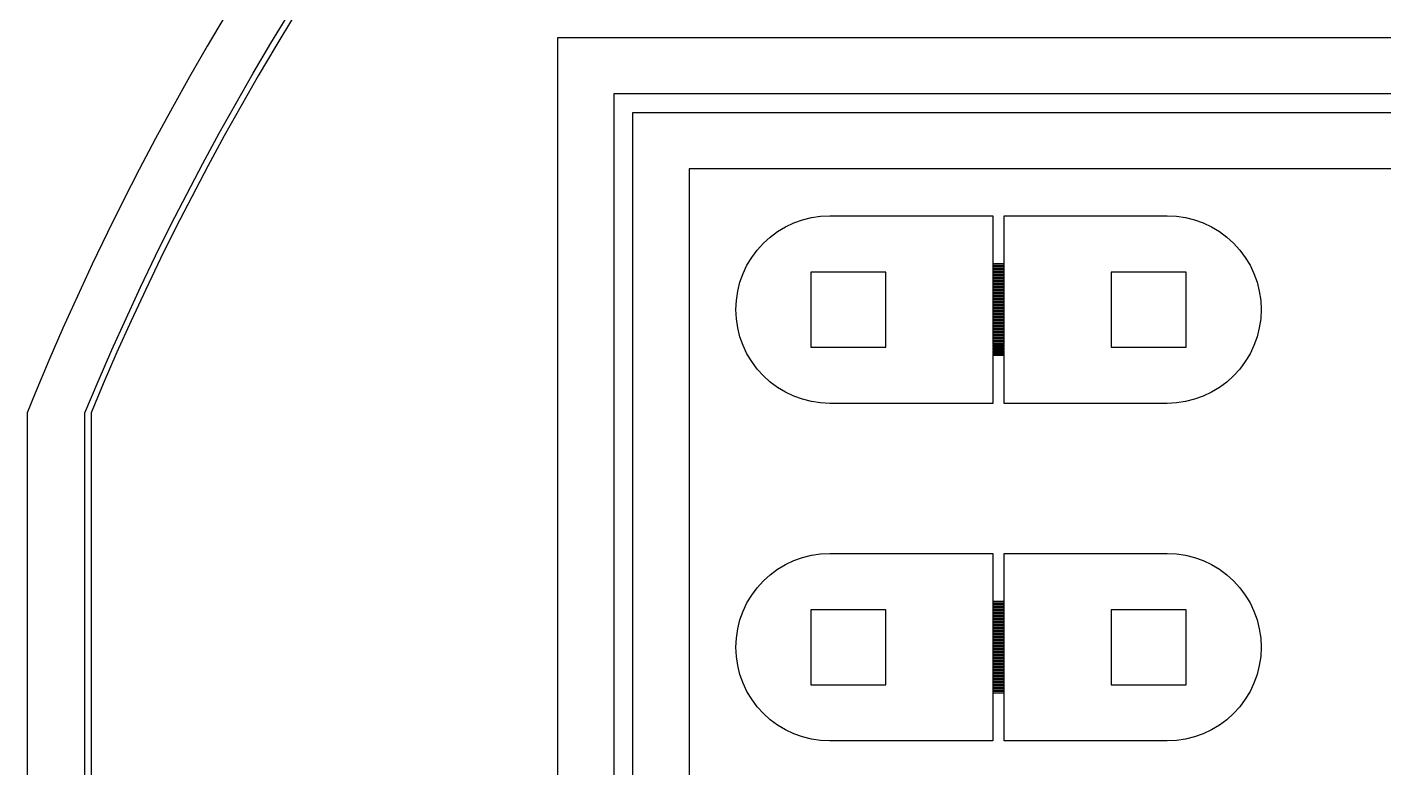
# Model space of a CAD drawing. Extents: x -17 to 130, y -40 to 112.
# Drawn here: x -16.89 to 19.27, y 55.28 to 75.03 of the extents above; entities that cross this region are included whole.
import ezdxf

# ---------------------------------------------------------------- set-up
doc = ezdxf.new("R2010")
doc.units = 0

msp = doc.modelspace()

# ---------------------------------------------------------------- linework, layer by layer
for p, q in [((-11.6162, 75.3289), (-12.0939, 74.5207)), ((-10.394, 74.5963), (-9.91548, 75.3836)), ((-9.78778, 75.3049), (-10.2653, 74.5191)), ((-12.0939, 74.5207), (-12.5616, 73.7067)), ((-10.8628, 73.8031), (-10.394, 74.5963)), ((-10.2653, 74.5191), (-10.7332, 73.7276)), ((-2.75, -2.75), (-2.75, 74.75)), ((-2.75, 74.75), (110.75, 74.75)), ((-11.3218, 73.0043), (-10.8628, 73.8031)), ((-12.5616, 73.7067), (-13.0194, 72.8871)), ((-10.7332, 73.7276), (-11.1913, 72.9304)), ((109.25, 73.25), (-1.25, 73.25)), ((-1.25, 73.25), (-1.25, -1.25)), ((-13.0194, 72.8871), (-13.467, 72.0618)), ((-11.771, 72.1999), (-11.3218, 73.0043)), ((-11.1913, 72.9304), (-11.6395, 72.1276)), ((-0.75, -0.75), (-0.75, 72.75)), ((-0.75, 72.75), (108.75, 72.75)), ((-13.467, 72.0618), (-13.9044, 71.2312)), ((-12.2102, 71.3901), (-11.771, 72.1999)), ((-11.6395, 72.1276), (-12.0779, 71.3194)), ((-12.6395, 70.5749), (-12.2102, 71.3901)), ((-12.0779, 71.3194), (-12.5064, 70.5059)), ((107.25, 71.25), (0.75, 71.25)), ((0.75, 71.25), (0.75, 0.75)), ((-13.9044, 71.2312), (-14.3316, 70.3953)), ((-13.0588, 69.7546), (-12.6395, 70.5749)), ((-14.3316, 70.3953), (-14.7486, 69.5541)), ((-12.5064, 70.5059), (-12.9248, 69.6871)), ((3.32152, 69.7048), (3.5433, 69.8097)), ((3.5433, 69.8097), (3.77429, 69.8923)), ((3.77429, 69.8923), (4.01228, 69.952)), ((4.01228, 69.952), (4.25496, 69.988)), ((4.25496, 69.988), (4.5, 70)), ((4.5, 70), (8.85001, 70)), ((8.85001, 70), (8.85001, 68.725)), ((9.14999, 68.725), (9.14999, 70)), ((9.14999, 70), (13.5, 70)), ((13.5, 70), (13.745, 69.988)), ((13.745, 69.988), (13.9877, 69.952)), ((13.9877, 69.952), (14.2257, 69.8923)), ((14.2257, 69.8923), (14.4567, 69.8097)), ((14.4567, 69.8097), (14.6785, 69.7048)), ((-14.7486, 69.5541), (-15.1552, 68.708)), ((-13.468, 68.9291), (-13.0588, 69.7546)), ((-12.9248, 69.6871), (-13.3332, 68.8633)), ((2.91403, 69.4325), (3.11108, 69.5787)), ((3.11108, 69.5787), (3.32152, 69.7048)), ((14.6785, 69.7048), (14.8889, 69.5787)), ((14.8889, 69.5787), (15.086, 69.4325)), ((2.42134, 68.8889), (2.56747, 69.086)), ((2.56747, 69.086), (2.73224, 69.2678)), ((2.73224, 69.2678), (2.91403, 69.4325)), ((15.086, 69.4325), (15.2678, 69.2678)), ((15.2678, 69.2678), (15.4325, 69.086)), ((15.4325, 69.086), (15.5787, 68.8889)), ((-13.867, 68.0987), (-13.468, 68.9291)), ((-13.3332, 68.8633), (-13.7314, 68.0346)), ((2.29521, 68.6785), (2.42134, 68.8889)), ((8.85001, 68.725), (9.14999, 68.725)), ((9.14999, 68.715), (8.85001, 68.715)), ((8.85001, 68.715), (8.85001, 68.685)), ((9.14999, 68.685), (9.14999, 68.715)), ((15.5787, 68.8889), (15.7048, 68.6785)), ((-15.1552, 68.708), (-15.5513, 67.8569)), ((2.10765, 68.2257), (2.19031, 68.4567)), ((2.19031, 68.4567), (2.29521, 68.6785)), ((6, 68.5), (4, 68.5)), ((4, 68.5), (4, 66.5)), ((6, 66.5), (6, 68.5)), ((8.85001, 68.685), (9.14999, 68.685)), ((9.14999, 68.675), (8.85001, 68.675)), ((8.85001, 68.675), (8.85001, 68.645)), ((8.85001, 68.645), (9.14999, 68.645)), ((9.14999, 68.635), (8.85001, 68.635)), ((8.85001, 68.635), (8.85001, 68.605)), ((8.85001, 68.605), (9.14999, 68.605)), ((9.14999, 68.595), (8.85001, 68.595)), ((8.85001, 68.595), (8.85001, 68.565)), ((8.85001, 68.565), (9.14999, 68.565)), ((9.14999, 68.555), (8.85001, 68.555)), ((8.85001, 68.555), (8.85001, 68.525)), ((8.85001, 68.525), (9.14999, 68.525)), ((9.14999, 68.515), (8.85001, 68.515)), ((8.85001, 68.515), (8.85001, 68.485)), ((8.85001, 68.485), (9.14999, 68.485)), ((9.14999, 68.475), (8.85001, 68.475)), ((8.85001, 68.475), (8.85001, 68.445)), ((8.85001, 68.445), (9.14999, 68.445)), ((9.14999, 68.435), (8.85001, 68.435)), ((8.85001, 68.435), (8.85001, 68.405)), ((8.85001, 68.405), (9.14999, 68.405)), ((9.14999, 68.395), (8.85001, 68.395)), ((8.85001, 68.395), (8.85001, 68.365)), ((8.85001, 68.365), (9.14999, 68.365)), ((9.14999, 68.355), (8.85001, 68.355)), ((8.85001, 68.355), (8.85001, 68.325)), ((9.14999, 68.645), (9.14999, 68.675)), ((9.14999, 68.605), (9.14999, 68.635)), ((9.14999, 68.565), (9.14999, 68.595)), ((9.14999, 68.525), (9.14999, 68.555)), ((9.14999, 68.485), (9.14999, 68.515)), ((9.14999, 68.445), (9.14999, 68.475)), ((9.14999, 68.405), (9.14999, 68.435)), ((9.14999, 68.365), (9.14999, 68.395)), ((9.14999, 68.325), (9.14999, 68.355)), ((14, 68.5), (12, 68.5)), ((12, 68.5), (12, 66.5)), ((14, 66.5), (14, 68.5)), ((15.7048, 68.6785), (15.8097, 68.4567)), ((15.8097, 68.4567), (15.8923, 68.2257)), ((-14.2558, 67.2634), (-13.867, 68.0987)), ((-13.7314, 68.0346), (-14.1194, 67.201)), ((2.04805, 67.9877), (2.10765, 68.2257)), ((8.85001, 68.325), (9.14999, 68.325)), ((9.14999, 68.315), (8.85001, 68.315)), ((8.85001, 68.315), (8.85001, 68.285)), ((8.85001, 68.285), (9.14999, 68.285)), ((9.14999, 68.275), (8.85001, 68.275)), ((8.85001, 68.275), (8.85001, 68.245)), ((8.85001, 68.245), (9.14999, 68.245)), ((9.14999, 68.235), (8.85001, 68.235)), ((8.85001, 68.235), (8.85001, 68.205)), ((8.85001, 68.205), (9.14999, 68.205)), ((9.14999, 68.195), (8.85001, 68.195)), ((8.85001, 68.195), (8.85001, 68.165)), ((8.85001, 68.165), (9.14999, 68.165)), ((9.14999, 68.155), (8.85001, 68.155)), ((8.85001, 68.155), (8.85001, 68.125)), ((8.85001, 68.125), (9.14999, 68.125)), ((9.14999, 68.115), (8.85001, 68.115)), ((8.85001, 68.115), (8.85001, 68.085)), ((8.85001, 68.085), (9.14999, 68.085)), ((9.14999, 68.075), (8.85001, 68.075)), ((8.85001, 68.075), (8.85001, 68.045)), ((8.85001, 68.045), (9.14999, 68.045)), ((9.14999, 68.035), (8.85001, 68.035)), ((8.85001, 68.035), (8.85001, 68.005)), ((8.85001, 68.005), (9.14999, 68.005)), ((9.14999, 67.995), (8.85001, 67.995)), ((8.85001, 67.995), (8.85001, 67.965)), ((9.14999, 68.285), (9.14999, 68.315)), ((9.14999, 68.245), (9.14999, 68.275)), ((9.14999, 68.205), (9.14999, 68.235)), ((9.14999, 68.165), (9.14999, 68.195)), ((9.14999, 68.125), (9.14999, 68.155)), ((9.14999, 68.085), (9.14999, 68.115)), ((9.14999, 68.045), (9.14999, 68.075)), ((9.14999, 68.005), (9.14999, 68.035)), ((9.14999, 67.965), (9.14999, 67.995)), ((15.8923, 68.2257), (15.952, 67.9877)), ((-15.5513, 67.8569), (-15.937, 67.001)), ((2, 67.5), (2.01204, 67.745)), ((2.01204, 67.745), (2.04805, 67.9877)), ((8.85001, 67.965), (9.14999, 67.965)), ((9.14999, 67.955), (8.85001, 67.955)), ((8.85001, 67.955), (8.85001, 67.925)), ((8.85001, 67.925), (9.14999, 67.925)), ((9.14999, 67.915), (8.85001, 67.915)), ((8.85001, 67.915), (8.85001, 67.885)), ((8.85001, 67.885), (9.14999, 67.885)), ((9.14999, 67.875), (8.85001, 67.875)), ((8.85001, 67.875), (8.85001, 67.845)), ((8.85001, 67.845), (9.14999, 67.845)), ((9.14999, 67.835), (8.85001, 67.835)), ((8.85001, 67.835), (8.85001, 67.805)), ((8.85001, 67.805), (9.14999, 67.805)), ((9.14999, 67.795), (8.85001, 67.795)), ((8.85001, 67.795), (8.85001, 67.765)), ((8.85001, 67.765), (9.14999, 67.765)), ((9.14999, 67.755), (8.85001, 67.755)), ((8.85001, 67.755), (8.85001, 67.725)), ((8.85001, 67.725), (9.14999, 67.725)), ((9.14999, 67.715), (8.85001, 67.715)), ((8.85001, 67.715), (8.85001, 67.685)), ((8.85001, 67.685), (9.14999, 67.685)), ((9.14999, 67.675), (8.85001, 67.675)), ((8.85001, 67.675), (8.85001, 67.645)), ((8.85001, 67.645), (9.14999, 67.645)), ((9.14999, 67.635), (8.85001, 67.635)), ((8.85001, 67.635), (8.85001, 67.605)), ((9.14999, 67.925), (9.14999, 67.955)), ((9.14999, 67.885), (9.14999, 67.915)), ((9.14999, 67.845), (9.14999, 67.875)), ((9.14999, 67.805), (9.14999, 67.835)), ((9.14999, 67.765), (9.14999, 67.795)), ((9.14999, 67.725), (9.14999, 67.755)), ((9.14999, 67.685), (9.14999, 67.715)), ((9.14999, 67.645), (9.14999, 67.675)), ((9.14999, 67.605), (9.14999, 67.635)), ((15.952, 67.9877), (15.988, 67.745)), ((15.988, 67.745), (16, 67.5)), ((2.01204, 67.255), (2, 67.5)), ((8.85001, 67.605), (9.14999, 67.605)), ((9.14999, 67.595), (8.85001, 67.595)), ((8.85001, 67.595), (8.85001, 67.565)), ((8.85001, 67.565), (9.14999, 67.565)), ((9.14999, 67.555), (8.85001, 67.555)), ((8.85001, 67.555), (8.85001, 67.525)), ((8.85001, 67.525), (9.14999, 67.525)), ((9.14999, 67.515), (8.85001, 67.515)), ((8.85001, 67.515), (8.85001, 67.485)), ((8.85001, 67.485), (9.14999, 67.485)), ((9.14999, 67.475), (8.85001, 67.475)), ((8.85001, 67.475), (8.85001, 67.445)), ((8.85001, 67.445), (9.14999, 67.445)), ((9.14999, 67.435), (8.85001, 67.435)), ((8.85001, 67.435), (8.85001, 67.405)), ((8.85001, 67.405), (9.14999, 67.405)), ((9.14999, 67.395), (8.85001, 67.395)), ((8.85001, 67.395), (8.85001, 67.365)), ((8.85001, 67.365), (9.14999, 67.365)), ((9.14999, 67.355), (8.85001, 67.355)), ((8.85001, 67.355), (8.85001, 67.325)), ((8.85001, 67.325), (9.14999, 67.325)), ((9.14999, 67.315), (8.85001, 67.315)), ((8.85001, 67.315), (8.85001, 67.285)), ((8.85001, 67.285), (9.14999, 67.285)), ((9.14999, 67.275), (8.85001, 67.275)), ((8.85001, 67.275), (8.85001, 67.245)), ((9.14999, 67.565), (9.14999, 67.595)), ((9.14999, 67.525), (9.14999, 67.555)), ((9.14999, 67.485), (9.14999, 67.515)), ((9.14999, 67.445), (9.14999, 67.475)), ((9.14999, 67.405), (9.14999, 67.435)), ((9.14999, 67.365), (9.14999, 67.395)), ((9.14999, 67.325), (9.14999, 67.355)), ((9.14999, 67.285), (9.14999, 67.315)), ((9.14999, 67.245), (9.14999, 67.275)), ((16, 67.5), (15.988, 67.255)), ((-15.937, 67.001), (-16.3122, 66.1404)), ((-14.6343, 66.4235), (-14.2558, 67.2634)), ((-14.1194, 67.201), (-14.4972, 66.3627)), ((2.04805, 67.0123), (2.01204, 67.255)), ((2.10765, 66.7743), (2.04805, 67.0123)), ((8.85001, 67.245), (9.14999, 67.245)), ((9.14999, 67.235), (8.85001, 67.235)), ((8.85001, 67.235), (8.85001, 67.205)), ((8.85001, 67.205), (9.14999, 67.205)), ((9.14999, 67.195), (8.85001, 67.195)), ((8.85001, 67.195), (8.85001, 67.165)), ((8.85001, 67.165), (9.14999, 67.165)), ((9.14999, 67.155), (8.85001, 67.155)), ((8.85001, 67.155), (8.85001, 67.125)), ((8.85001, 67.125), (9.14999, 67.125)), ((9.14999, 67.115), (8.85001, 67.115)), ((8.85001, 67.115), (8.85001, 67.085)), ((8.85001, 67.085), (9.14999, 67.085)), ((9.14999, 67.075), (8.85001, 67.075)), ((8.85001, 67.075), (8.85001, 67.045)), ((8.85001, 67.045), (9.14999, 67.045)), ((9.14999, 67.035), (8.85001, 67.035)), ((8.85001, 67.035), (8.85001, 67.005)), ((8.85001, 67.005), (9.14999, 67.005)), ((9.14999, 66.995), (8.85001, 66.995)), ((8.85001, 66.995), (8.85001, 66.965)), ((8.85001, 66.965), (9.14999, 66.965)), ((9.14999, 66.955), (8.85001, 66.955)), ((8.85001, 66.955), (8.85001, 66.925)), ((8.85001, 66.925), (9.14999, 66.925)), ((9.14999, 66.915), (8.85001, 66.915)), ((8.85001, 66.915), (8.85001, 66.885)), ((9.14999, 67.205), (9.14999, 67.235)), ((9.14999, 67.165), (9.14999, 67.195)), ((9.14999, 67.125), (9.14999, 67.155)), ((9.14999, 67.085), (9.14999, 67.115)), ((9.14999, 67.045), (9.14999, 67.075)), ((9.14999, 67.005), (9.14999, 67.035)), ((9.14999, 66.965), (9.14999, 66.995)), ((9.14999, 66.925), (9.14999, 66.955)), ((9.14999, 66.885), (9.14999, 66.915)), ((15.952, 67.0123), (15.8923, 66.7743)), ((15.988, 67.255), (15.952, 67.0123)), ((2.19031, 66.5433), (2.10765, 66.7743)), ((2.29521, 66.3215), (2.19031, 66.5433)), ((8.85001, 66.885), (9.14999, 66.885)), ((9.14999, 66.875), (8.85001, 66.875)), ((8.85001, 66.875), (8.85001, 66.845)), ((8.85001, 66.845), (9.14999, 66.845)), ((9.14999, 66.835), (8.85001, 66.835)), ((8.85001, 66.835), (8.85001, 66.805)), ((8.85001, 66.805), (9.14999, 66.805)), ((9.14999, 66.795), (8.85001, 66.795)), ((8.85001, 66.795), (8.85001, 66.765)), ((8.85001, 66.765), (9.14999, 66.765)), ((9.14999, 66.755), (8.85001, 66.755)), ((8.85001, 66.755), (8.85001, 66.725)), ((8.85001, 66.725), (9.14999, 66.725)), ((9.14999, 66.715), (8.85001, 66.715)), ((8.85001, 66.715), (8.85001, 66.685)), ((8.85001, 66.685), (9.14999, 66.685)), ((9.14999, 66.675), (8.85001, 66.675)), ((8.85001, 66.675), (8.85001, 66.645)), ((8.85001, 66.645), (9.14999, 66.645)), ((9.14999, 66.635), (8.85001, 66.635)), ((8.85001, 66.635), (8.85001, 66.605)), ((8.85001, 66.605), (9.14999, 66.605)), ((9.14999, 66.595), (8.85001, 66.595)), ((8.85001, 66.595), (8.85001, 66.565)), ((8.85001, 66.565), (9.14999, 66.565)), ((9.14999, 66.555), (8.85001, 66.555)), ((8.85001, 66.555), (8.85001, 66.525)), ((9.14999, 66.845), (9.14999, 66.875)), ((9.14999, 66.805), (9.14999, 66.835)), ((9.14999, 66.765), (9.14999, 66.795)), ((9.14999, 66.725), (9.14999, 66.755)), ((9.14999, 66.685), (9.14999, 66.715)), ((9.14999, 66.645), (9.14999, 66.675)), ((9.14999, 66.605), (9.14999, 66.635)), ((9.14999, 66.565), (9.14999, 66.595)), ((9.14999, 66.525), (9.14999, 66.555)), ((15.8097, 66.5433), (15.7048, 66.3215)), ((15.8923, 66.7743), (15.8097, 66.5433)), ((-15.0025, 65.5789), (-14.6343, 66.4235)), ((-14.4972, 66.3627), (-14.8646, 65.5199)), ((2.42134, 66.1111), (2.29521, 66.3215)), ((4, 66.5), (6, 66.5)), ((8.85001, 66.525), (9.14999, 66.525)), ((9.14999, 66.515), (8.85001, 66.515)), ((8.85001, 66.515), (8.85001, 66.485)), ((8.85001, 66.485), (9.14999, 66.485)), ((9.14999, 66.475), (8.85001, 66.475)), ((8.85001, 66.475), (8.85001, 66.445)), ((8.85001, 66.445), (9.14999, 66.445)), ((9.14999, 66.435), (8.85001, 66.435)), ((8.85001, 66.435), (8.85001, 66.405)), ((8.85001, 66.405), (9.14999, 66.405)), ((9.14999, 66.395), (8.85001, 66.395)), ((8.85001, 66.395), (8.85001, 66.365)), ((8.85001, 66.365), (9.14999, 66.365)), ((9.14999, 66.355), (8.85001, 66.355)), ((8.85001, 66.355), (8.85001, 66.325)), ((8.85001, 66.325), (9.14999, 66.325)), ((9.14999, 66.315), (8.85001, 66.315)), ((8.85001, 66.315), (8.85001, 66.285)), ((8.85001, 66.285), (9.14999, 66.285)), ((9.14999, 66.275), (8.85001, 66.275)), ((8.85001, 66.275), (8.85001, 65)), ((9.14999, 66.485), (9.14999, 66.515)), ((9.14999, 66.445), (9.14999, 66.475)), ((9.14999, 66.405), (9.14999, 66.435)), ((9.14999, 66.365), (9.14999, 66.395)), ((9.14999, 66.325), (9.14999, 66.355)), ((9.14999, 66.285), (9.14999, 66.315)), ((9.14999, 65), (9.14999, 66.275)), ((12, 66.5), (14, 66.5)), ((15.7048, 66.3215), (15.5787, 66.1111)), ((-16.3122, 66.1404), (-16.6768, 65.2753)), ((2.56747, 65.914), (2.42134, 66.1111)), ((2.73224, 65.7322), (2.56747, 65.914)), ((15.4325, 65.914), (15.2678, 65.7322)), ((15.5787, 66.1111), (15.4325, 65.914)), ((-15.3519, 64.7497), (-15.0025, 65.5789)), ((-14.8646, 65.5199), (-15.1895, 64.7488)), ((2.91403, 65.5675), (2.73224, 65.7322)), ((3.11108, 65.4213), (2.91403, 65.5675)), ((15.086, 65.5675), (14.8889, 65.4213)), ((15.2678, 65.7322), (15.086, 65.5675)), ((-16.6768, 65.2753), (-16.8921, 64.7463)), ((3.32152, 65.2952), (3.11108, 65.4213)), ((3.5433, 65.1903), (3.32152, 65.2952)), ((3.77429, 65.1077), (3.5433, 65.1903)), ((4.01228, 65.048), (3.77429, 65.1077)), ((14.2257, 65.1077), (13.9877, 65.048)), ((14.4567, 65.1903), (14.2257, 65.1077)), ((14.6785, 65.2952), (14.4567, 65.1903)), ((14.8889, 65.4213), (14.6785, 65.2952)), ((-16.8921, 64.7463), (-16.8921, 7.25366)), ((-15.3519, 7.25034), (-15.3519, 64.7497)), ((-15.1895, 64.7488), (-15.1895, 7.25121)), ((4.25496, 65.012), (4.01228, 65.048)), ((4.5, 65), (4.25496, 65.012)), ((8.85001, 65), (4.5, 65)), ((13.5, 65), (9.14999, 65)), ((13.745, 65.012), (13.5, 65)), ((13.9877, 65.048), (13.745, 65.012)), ((3.32152, 60.7048), (3.5433, 60.8097)), ((3.5433, 60.8097), (3.77429, 60.8923)), ((3.77429, 60.8923), (4.01228, 60.952)), ((4.01228, 60.952), (4.25496, 60.988)), ((4.25496, 60.988), (4.5, 61)), ((4.5, 61), (8.85001, 61)), ((8.85001, 61), (8.85001, 59.725)), ((9.14999, 59.725), (9.14999, 61)), ((9.14999, 61), (13.5, 61)), ((13.5, 61), (13.745, 60.988)), ((13.745, 60.988), (13.9877, 60.952)), ((13.9877, 60.952), (14.2257, 60.8923)), ((14.2257, 60.8923), (14.4567, 60.8097)), ((14.4567, 60.8097), (14.6785, 60.7048)), ((2.73224, 60.2678), (2.91403, 60.4325)), ((2.91403, 60.4325), (3.11108, 60.5787)), ((3.11108, 60.5787), (3.32152, 60.7048)), ((14.6785, 60.7048), (14.8889, 60.5787)), ((14.8889, 60.5787), (15.086, 60.4325)), ((15.086, 60.4325), (15.2678, 60.2678)), ((2.42134, 59.8889), (2.56747, 60.086)), ((2.56747, 60.086), (2.73224, 60.2678)), ((15.2678, 60.2678), (15.4325, 60.086)), ((15.4325, 60.086), (15.5787, 59.8889)), ((2.19031, 59.4567), (2.29521, 59.6785)), ((2.29521, 59.6785), (2.42134, 59.8889)), ((8.85001, 59.725), (9.14999, 59.725)), ((9.14999, 59.715), (8.85001, 59.715)), ((8.85001, 59.715), (8.85001, 59.685)), ((8.85001, 59.685), (9.14999, 59.685)), ((9.14999, 59.675), (8.85001, 59.675)), ((8.85001, 59.675), (8.85001, 59.645)), ((9.14999, 59.685), (9.14999, 59.715)), ((9.14999, 59.645), (9.14999, 59.675)), ((15.5787, 59.8889), (15.7048, 59.6785)), ((15.7048, 59.6785), (15.8097, 59.4567)), ((2.10765, 59.2257), (2.19031, 59.4567)), ((6, 59.5), (4, 59.5)), ((4, 59.5), (4, 57.5)), ((6, 57.5), (6, 59.5)), ((8.85001, 59.645), (9.14999, 59.645)), ((9.14999, 59.635), (8.85001, 59.635)), ((8.85001, 59.635), (8.85001, 59.605)), ((8.85001, 59.605), (9.14999, 59.605)), ((9.14999, 59.595), (8.85001, 59.595)), ((8.85001, 59.595), (8.85001, 59.565)), ((8.85001, 59.565), (9.14999, 59.565)), ((9.14999, 59.555), (8.85001, 59.555)), ((8.85001, 59.555), (8.85001, 59.525)), ((8.85001, 59.525), (9.14999, 59.525)), ((9.14999, 59.515), (8.85001, 59.515)), ((8.85001, 59.515), (8.85001, 59.485)), ((8.85001, 59.485), (9.14999, 59.485)), ((9.14999, 59.475), (8.85001, 59.475)), ((8.85001, 59.475), (8.85001, 59.445)), ((8.85001, 59.445), (9.14999, 59.445)), ((9.14999, 59.435), (8.85001, 59.435)), ((8.85001, 59.435), (8.85001, 59.405)), ((8.85001, 59.405), (9.14999, 59.405)), ((9.14999, 59.395), (8.85001, 59.395)), ((8.85001, 59.395), (8.85001, 59.365)), ((8.85001, 59.365), (9.14999, 59.365)), ((9.14999, 59.355), (8.85001, 59.355)), ((8.85001, 59.355), (8.85001, 59.325)), ((8.85001, 59.325), (9.14999, 59.325)), ((9.14999, 59.315), (8.85001, 59.315)), ((8.85001, 59.315), (8.85001, 59.285)), ((9.14999, 59.605), (9.14999, 59.635)), ((9.14999, 59.565), (9.14999, 59.595)), ((9.14999, 59.525), (9.14999, 59.555)), ((9.14999, 59.485), (9.14999, 59.515)), ((9.14999, 59.445), (9.14999, 59.475)), ((9.14999, 59.405), (9.14999, 59.435)), ((9.14999, 59.365), (9.14999, 59.395)), ((9.14999, 59.325), (9.14999, 59.355)), ((9.14999, 59.285), (9.14999, 59.315)), ((14, 59.5), (12, 59.5)), ((12, 59.5), (12, 57.5)), ((14, 57.5), (14, 59.5)), ((15.8097, 59.4567), (15.8923, 59.2257)), ((2.01204, 58.745), (2.04805, 58.9877)), ((2.04805, 58.9877), (2.10765, 59.2257)), ((8.85001, 59.285), (9.14999, 59.285)), ((9.14999, 59.275), (8.85001, 59.275)), ((8.85001, 59.275), (8.85001, 59.245)), ((8.85001, 59.245), (9.14999, 59.245)), ((9.14999, 59.235), (8.85001, 59.235)), ((8.85001, 59.235), (8.85001, 59.205)), ((8.85001, 59.205), (9.14999, 59.205)), ((9.14999, 59.195), (8.85001, 59.195)), ((8.85001, 59.195), (8.85001, 59.165)), ((8.85001, 59.165), (9.14999, 59.165)), ((9.14999, 59.155), (8.85001, 59.155)), ((8.85001, 59.155), (8.85001, 59.125)), ((8.85001, 59.125), (9.14999, 59.125)), ((9.14999, 59.115), (8.85001, 59.115)), ((8.85001, 59.115), (8.85001, 59.085)), ((8.85001, 59.085), (9.14999, 59.085)), ((9.14999, 59.075), (8.85001, 59.075)), ((8.85001, 59.075), (8.85001, 59.045)), ((8.85001, 59.045), (9.14999, 59.045)), ((9.14999, 59.035), (8.85001, 59.035)), ((8.85001, 59.035), (8.85001, 59.005)), ((8.85001, 59.005), (9.14999, 59.005)), ((9.14999, 58.995), (8.85001, 58.995)), ((8.85001, 58.995), (8.85001, 58.965)), ((8.85001, 58.965), (9.14999, 58.965)), ((9.14999, 58.955), (8.85001, 58.955)), ((8.85001, 58.955), (8.85001, 58.925)), ((9.14999, 59.245), (9.14999, 59.275)), ((9.14999, 59.205), (9.14999, 59.235)), ((9.14999, 59.165), (9.14999, 59.195)), ((9.14999, 59.125), (9.14999, 59.155)), ((9.14999, 59.085), (9.14999, 59.115)), ((9.14999, 59.045), (9.14999, 59.075)), ((9.14999, 59.005), (9.14999, 59.035)), ((9.14999, 58.965), (9.14999, 58.995)), ((9.14999, 58.925), (9.14999, 58.955)), ((15.8923, 59.2257), (15.952, 58.9877)), ((15.952, 58.9877), (15.988, 58.745)), ((2, 58.5), (2.01204, 58.745)), ((8.85001, 58.925), (9.14999, 58.925)), ((9.14999, 58.915), (8.85001, 58.915)), ((8.85001, 58.915), (8.85001, 58.885)), ((8.85001, 58.885), (9.14999, 58.885)), ((9.14999, 58.875), (8.85001, 58.875)), ((8.85001, 58.875), (8.85001, 58.845)), ((8.85001, 58.845), (9.14999, 58.845)), ((9.14999, 58.835), (8.85001, 58.835)), ((8.85001, 58.835), (8.85001, 58.805)), ((8.85001, 58.805), (9.14999, 58.805)), ((9.14999, 58.795), (8.85001, 58.795)), ((8.85001, 58.795), (8.85001, 58.765)), ((8.85001, 58.765), (9.14999, 58.765)), ((9.14999, 58.755), (8.85001, 58.755)), ((8.85001, 58.755), (8.85001, 58.725)), ((8.85001, 58.725), (9.14999, 58.725)), ((9.14999, 58.715), (8.85001, 58.715)), ((8.85001, 58.715), (8.85001, 58.685)), ((8.85001, 58.685), (9.14999, 58.685)), ((9.14999, 58.675), (8.85001, 58.675)), ((8.85001, 58.675), (8.85001, 58.645)), ((8.85001, 58.645), (9.14999, 58.645)), ((9.14999, 58.635), (8.85001, 58.635)), ((8.85001, 58.635), (8.85001, 58.605)), ((8.85001, 58.605), (9.14999, 58.605)), ((9.14999, 58.595), (8.85001, 58.595)), ((8.85001, 58.595), (8.85001, 58.565)), ((9.14999, 58.885), (9.14999, 58.915)), ((9.14999, 58.845), (9.14999, 58.875)), ((9.14999, 58.805), (9.14999, 58.835)), ((9.14999, 58.765), (9.14999, 58.795)), ((9.14999, 58.725), (9.14999, 58.755)), ((9.14999, 58.685), (9.14999, 58.715)), ((9.14999, 58.645), (9.14999, 58.675)), ((9.14999, 58.605), (9.14999, 58.635)), ((9.14999, 58.565), (9.14999, 58.595)), ((15.988, 58.745), (16, 58.5)), ((2.01204, 58.255), (2, 58.5)), ((2.04805, 58.0123), (2.01204, 58.255)), ((8.85001, 58.565), (9.14999, 58.565)), ((9.14999, 58.555), (8.85001, 58.555)), ((8.85001, 58.555), (8.85001, 58.525)), ((8.85001, 58.525), (9.14999, 58.525)), ((9.14999, 58.515), (8.85001, 58.515)), ((8.85001, 58.515), (8.85001, 58.485)), ((8.85001, 58.485), (9.14999, 58.485)), ((9.14999, 58.475), (8.85001, 58.475)), ((8.85001, 58.475), (8.85001, 58.445)), ((8.85001, 58.445), (9.14999, 58.445)), ((9.14999, 58.435), (8.85001, 58.435)), ((8.85001, 58.435), (8.85001, 58.405)), ((8.85001, 58.405), (9.14999, 58.405)), ((9.14999, 58.395), (8.85001, 58.395)), ((8.85001, 58.395), (8.85001, 58.365)), ((8.85001, 58.365), (9.14999, 58.365)), ((9.14999, 58.355), (8.85001, 58.355)), ((8.85001, 58.355), (8.85001, 58.325)), ((8.85001, 58.325), (9.14999, 58.325)), ((9.14999, 58.315), (8.85001, 58.315)), ((8.85001, 58.315), (8.85001, 58.285)), ((8.85001, 58.285), (9.14999, 58.285)), ((9.14999, 58.275), (8.85001, 58.275)), ((8.85001, 58.275), (8.85001, 58.245)), ((8.85001, 58.245), (9.14999, 58.245)), ((9.14999, 58.235), (8.85001, 58.235)), ((8.85001, 58.235), (8.85001, 58.205)), ((9.14999, 58.525), (9.14999, 58.555)), ((9.14999, 58.485), (9.14999, 58.515)), ((9.14999, 58.445), (9.14999, 58.475)), ((9.14999, 58.405), (9.14999, 58.435)), ((9.14999, 58.365), (9.14999, 58.395)), ((9.14999, 58.325), (9.14999, 58.355)), ((9.14999, 58.285), (9.14999, 58.315)), ((9.14999, 58.245), (9.14999, 58.275)), ((9.14999, 58.205), (9.14999, 58.235)), ((15.988, 58.255), (15.952, 58.0123)), ((16, 58.5), (15.988, 58.255)), ((2.10765, 57.7743), (2.04805, 58.0123)), ((8.85001, 58.205), (9.14999, 58.205)), ((9.14999, 58.195), (8.85001, 58.195)), ((8.85001, 58.195), (8.85001, 58.165)), ((8.85001, 58.165), (9.14999, 58.165)), ((9.14999, 58.155), (8.85001, 58.155)), ((8.85001, 58.155), (8.85001, 58.125)), ((8.85001, 58.125), (9.14999, 58.125)), ((9.14999, 58.115), (8.85001, 58.115)), ((8.85001, 58.115), (8.85001, 58.085)), ((8.85001, 58.085), (9.14999, 58.085)), ((9.14999, 58.075), (8.85001, 58.075)), ((8.85001, 58.075), (8.85001, 58.045)), ((8.85001, 58.045), (9.14999, 58.045)), ((9.14999, 58.035), (8.85001, 58.035)), ((8.85001, 58.035), (8.85001, 58.005)), ((8.85001, 58.005), (9.14999, 58.005)), ((9.14999, 57.995), (8.85001, 57.995)), ((8.85001, 57.995), (8.85001, 57.965)), ((8.85001, 57.965), (9.14999, 57.965)), ((9.14999, 57.955), (8.85001, 57.955)), ((8.85001, 57.955), (8.85001, 57.925)), ((8.85001, 57.925), (9.14999, 57.925)), ((9.14999, 57.915), (8.85001, 57.915)), ((8.85001, 57.915), (8.85001, 57.885)), ((8.85001, 57.885), (9.14999, 57.885)), ((9.14999, 57.875), (8.85001, 57.875)), ((8.85001, 57.875), (8.85001, 57.845)), ((9.14999, 58.165), (9.14999, 58.195)), ((9.14999, 58.125), (9.14999, 58.155)), ((9.14999, 58.085), (9.14999, 58.115)), ((9.14999, 58.045), (9.14999, 58.075)), ((9.14999, 58.005), (9.14999, 58.035)), ((9.14999, 57.965), (9.14999, 57.995)), ((9.14999, 57.925), (9.14999, 57.955)), ((9.14999, 57.885), (9.14999, 57.915)), ((9.14999, 57.845), (9.14999, 57.875)), ((15.952, 58.0123), (15.8923, 57.7743)), ((2.19031, 57.5433), (2.10765, 57.7743)), ((2.29521, 57.3215), (2.19031, 57.5433)), ((8.85001, 57.845), (9.14999, 57.845)), ((9.14999, 57.835), (8.85001, 57.835)), ((8.85001, 57.835), (8.85001, 57.805)), ((8.85001, 57.805), (9.14999, 57.805)), ((9.14999, 57.795), (8.85001, 57.795)), ((8.85001, 57.795), (8.85001, 57.765)), ((8.85001, 57.765), (9.14999, 57.765)), ((9.14999, 57.755), (8.85001, 57.755)), ((8.85001, 57.755), (8.85001, 57.725)), ((8.85001, 57.725), (9.14999, 57.725)), ((9.14999, 57.715), (8.85001, 57.715)), ((8.85001, 57.715), (8.85001, 57.685)), ((8.85001, 57.685), (9.14999, 57.685)), ((9.14999, 57.675), (8.85001, 57.675)), ((8.85001, 57.675), (8.85001, 57.645)), ((8.85001, 57.645), (9.14999, 57.645)), ((9.14999, 57.635), (8.85001, 57.635)), ((8.85001, 57.635), (8.85001, 57.605)), ((8.85001, 57.605), (9.14999, 57.605)), ((9.14999, 57.595), (8.85001, 57.595)), ((8.85001, 57.595), (8.85001, 57.565)), ((8.85001, 57.565), (9.14999, 57.565)), ((9.14999, 57.555), (8.85001, 57.555)), ((8.85001, 57.555), (8.85001, 57.525)), ((8.85001, 57.525), (9.14999, 57.525)), ((9.14999, 57.515), (8.85001, 57.515)), ((8.85001, 57.515), (8.85001, 57.485)), ((9.14999, 57.805), (9.14999, 57.835)), ((9.14999, 57.765), (9.14999, 57.795)), ((9.14999, 57.725), (9.14999, 57.755)), ((9.14999, 57.685), (9.14999, 57.715)), ((9.14999, 57.645), (9.14999, 57.675)), ((9.14999, 57.605), (9.14999, 57.635)), ((9.14999, 57.565), (9.14999, 57.595)), ((9.14999, 57.525), (9.14999, 57.555)), ((9.14999, 57.485), (9.14999, 57.515)), ((15.8097, 57.5433), (15.7048, 57.3215)), ((15.8923, 57.7743), (15.8097, 57.5433)), ((2.42134, 57.1111), (2.29521, 57.3215)), ((4, 57.5), (6, 57.5)), ((8.85001, 57.485), (9.14999, 57.485)), ((9.14999, 57.475), (8.85001, 57.475)), ((8.85001, 57.475), (8.85001, 57.445)), ((8.85001, 57.445), (9.14999, 57.445)), ((9.14999, 57.435), (8.85001, 57.435)), ((8.85001, 57.435), (8.85001, 57.405)), ((8.85001, 57.405), (9.14999, 57.405)), ((9.14999, 57.395), (8.85001, 57.395)), ((8.85001, 57.395), (8.85001, 57.365)), ((8.85001, 57.365), (9.14999, 57.365)), ((9.14999, 57.355), (8.85001, 57.355)), ((8.85001, 57.355), (8.85001, 57.325)), ((8.85001, 57.325), (9.14999, 57.325)), ((9.14999, 57.315), (8.85001, 57.315)), ((8.85001, 57.315), (8.85001, 57.285)), ((8.85001, 57.285), (9.14999, 57.285)), ((9.14999, 57.275), (8.85001, 57.275)), ((8.85001, 57.275), (8.85001, 56)), ((9.14999, 57.445), (9.14999, 57.475)), ((9.14999, 57.405), (9.14999, 57.435)), ((9.14999, 57.365), (9.14999, 57.395)), ((9.14999, 57.325), (9.14999, 57.355)), ((9.14999, 57.285), (9.14999, 57.315)), ((9.14999, 56), (9.14999, 57.275)), ((12, 57.5), (14, 57.5)), ((15.7048, 57.3215), (15.5787, 57.1111)), ((2.56747, 56.914), (2.42134, 57.1111)), ((2.73224, 56.7322), (2.56747, 56.914)), ((15.4325, 56.914), (15.2678, 56.7322)), ((15.5787, 57.1111), (15.4325, 56.914)), ((2.91403, 56.5675), (2.73224, 56.7322)), ((3.11108, 56.4213), (2.91403, 56.5675)), ((3.32152, 56.2952), (3.11108, 56.4213)), ((14.8889, 56.4213), (14.6785, 56.2952)), ((15.086, 56.5675), (14.8889, 56.4213)), ((15.2678, 56.7322), (15.086, 56.5675)), ((3.5433, 56.1903), (3.32152, 56.2952)), ((3.77429, 56.1077), (3.5433, 56.1903)), ((4.01228, 56.048), (3.77429, 56.1077)), ((14.2257, 56.1077), (13.9877, 56.048)), ((14.4567, 56.1903), (14.2257, 56.1077)), ((14.6785, 56.2952), (14.4567, 56.1903)), ((4.25496, 56.012), (4.01228, 56.048)), ((4.5, 56), (4.25496, 56.012)), ((8.85001, 56), (4.5, 56)), ((13.5, 56), (9.14999, 56)), ((13.745, 56.012), (13.5, 56)), ((13.9877, 56.048), (13.745, 56.012))]:
    msp.add_line(p, q)

doc.saveas('drawing.dxf')
